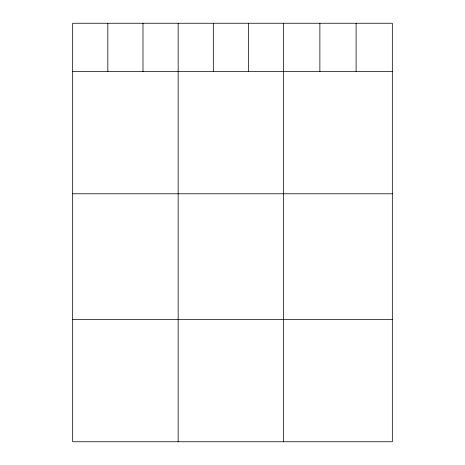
<?xml version="1.0" encoding="UTF-8"?>
<svg xmlns="http://www.w3.org/2000/svg" width="465" height="465" viewBox="0 0 465 465"><rect width="100%" height="100%" fill="white"/><g stroke="black" fill="none" stroke-linecap="round" stroke-linejoin="round"><path stroke-width="0.7" d="M392.332 71.651L392.332 441.75L72.668 441.75L72.668 23.25L392.332 23.25L392.332 71.651L72.668 71.651M72.668 193.783L392.332 193.783M72.668 319.618L392.332 319.618M356.103 23.25L356.103 71.651M319.874 23.25L319.874 71.651M283.644 23.25L283.644 441.75M248.484 23.25L248.484 71.651M213.319 23.25L213.319 71.651M178.159 23.25L178.159 441.75M142.993 23.25L142.993 71.651M107.828 23.25L107.828 71.651"/></g></svg>
